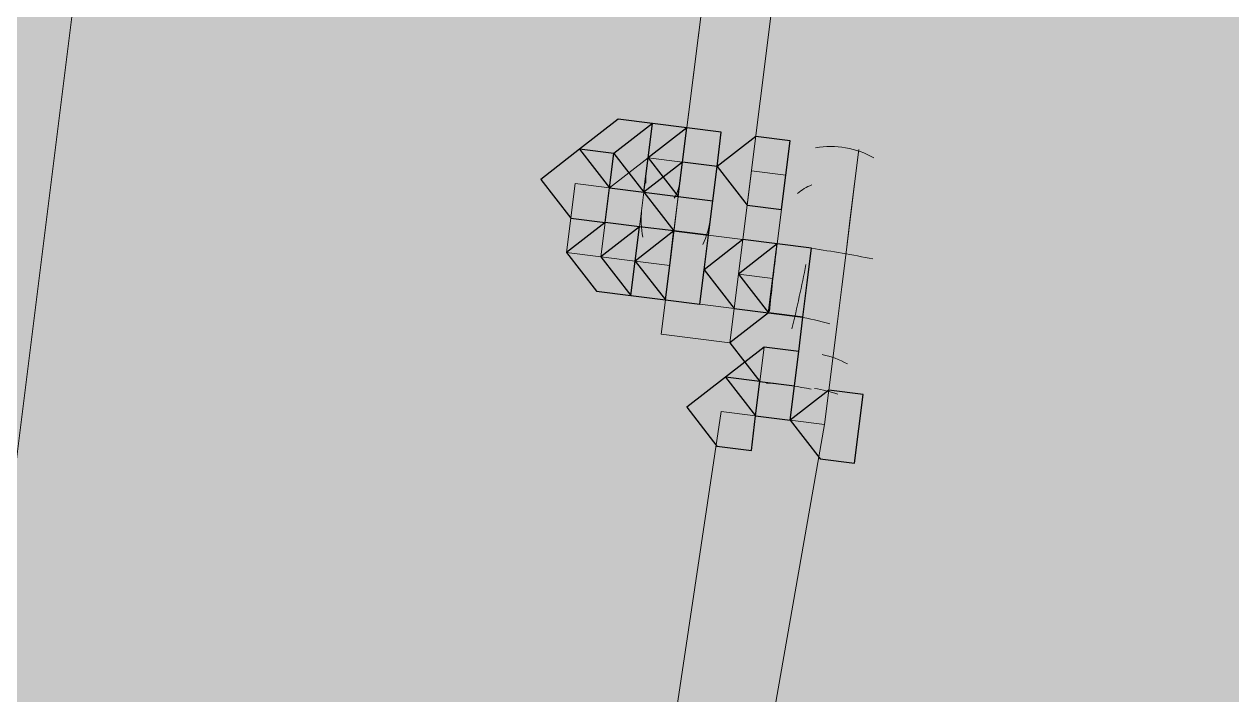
# Model space of a CAD drawing. Header units: metres. Extents: x -4 to 509425, y 7549 to 4732445.
# Drawn here: x 475993.894 to 475994.1888, y 4719721.8962 to 4719722.06 of the extents above; entities that cross this region are included whole.
import ezdxf

# ---------------------------------------------------------------- set-up
doc = ezdxf.new("R2010")
doc.units = ezdxf.units.M
doc.header["$LTSCALE"] = 0.01
doc.header["$MEASUREMENT"] = 0
doc.layers.get('0').update_dxf_attribs({"lineweight": 0})
doc.layers.add('_SUBESTACIÓN', color=1, linetype='Continuous')
doc.layers.add('SUBESTACION LA VID', color=253, linetype='Continuous')

# ---------------------------------------------------------------- blocks, each defined once
blk = doc.blocks.new('A$Cfff6051d')
at = {"layer": 'SUBESTACION LA VID', "transparency": 33554687}
h = blk.add_hatch(color=256, dxfattribs=at)
h.dxf.hatch_style = 2
h.paths.add_polyline_path([(475994.0463355061, 4719722.027345083), (475994.0473886082, 4719722.035745076), (475994.038988615, 4719722.036798178), (475994.02953552, 4719722.029451287), (475994.0368821429, 4719722.019996055), (475994.0452821361, 4719722.018942953)])
h = blk.add_hatch(color=256, dxfattribs=at)
h.dxf.hatch_style = 2
h.paths.add_polyline_path([(475994.0547354993, 4719722.026291981), (475994.0557886014, 4719722.034691975), (475994.0473886082, 4719722.035745076), (475994.037935513, 4719722.028398185), (475994.0452821361, 4719722.018942953), (475994.0536821292, 4719722.017889852)])
h = blk.add_hatch(color=256, dxfattribs=at)
h.dxf.hatch_style = 2
h.paths.add_polyline_path([(475994.0631354923, 4719722.025238879), (475994.0641885946, 4719722.033638872), (475994.0557886014, 4719722.034691975), (475994.0463355061, 4719722.027345083), (475994.0536821292, 4719722.017889852), (475994.0620821222, 4719722.016836749)])
h = blk.add_hatch(color=256, dxfattribs=at)
h.dxf.hatch_style = 2
h.paths.add_polyline_path([(475994.0631354923, 4719722.025238879), (475994.0641885946, 4719722.033638872), (475994.0557886014, 4719722.034691975), (475994.0463355061, 4719722.027345083), (475994.0536821292, 4719722.017889852), (475994.0620821222, 4719722.016836749)])
h = blk.add_hatch(color=256, dxfattribs=at)
h.dxf.hatch_style = 2
h.paths.add_polyline_path([(475994.0631354923, 4719722.025238879), (475994.0641885946, 4719722.033638872), (475994.0557886014, 4719722.034691975), (475994.0463355061, 4719722.027345083), (475994.0536821292, 4719722.017889852), (475994.0620821222, 4719722.016836749)])
h = blk.add_hatch(color=256, dxfattribs=at)
h.dxf.hatch_style = 2
h.paths.add_polyline_path([(475994.0799397513, 4719722.023132139), (475994.0809928534, 4719722.031532132), (475994.0725928602, 4719722.032585234), (475994.0631354923, 4719722.025238879), (475994.0704863881, 4719722.015783112), (475994.0788863812, 4719722.014730009)])
h = blk.add_hatch(color=256, dxfattribs=at)
h.dxf.hatch_style = 2
h.paths.add_polyline_path([(475994.0368821429, 4719722.019996055), (475994.037935513, 4719722.028398185), (475994.02953552, 4719722.029451287), (475994.0200821568, 4719722.02210226), (475994.0274290479, 4719722.012649165), (475994.035829041, 4719722.011596063)])
h = blk.add_hatch(color=256, dxfattribs=at)
h.dxf.hatch_style = 2
h.paths.add_polyline_path([(475994.0620821222, 4719722.016836749), (475994.0631354923, 4719722.025238879), (475994.0547354993, 4719722.026291981), (475994.0452821361, 4719722.018942953), (475994.0526290272, 4719722.009489859), (475994.0610290203, 4719722.008436757)])
h = blk.add_hatch(color=256, dxfattribs=at)
h.dxf.hatch_style = 2
h.paths.add_polyline_path([(475994.0620821222, 4719722.016836749), (475994.0631354923, 4719722.025238879), (475994.0547354993, 4719722.026291981), (475994.0452821361, 4719722.018942953), (475994.0526290272, 4719722.009489859), (475994.0610290203, 4719722.008436757)])
h = blk.add_hatch(color=256, dxfattribs=at)
h.dxf.hatch_style = 2
h.paths.add_polyline_path([(475994.0620821222, 4719722.016836749), (475994.0631354923, 4719722.025238879), (475994.0547354993, 4719722.026291981), (475994.0452821361, 4719722.018942953), (475994.0526290272, 4719722.009489859), (475994.0610290203, 4719722.008436757)])
h = blk.add_hatch(color=256, dxfattribs=at)
h.dxf.hatch_style = 2
h.paths.add_polyline_path([(475994.0431759321, 4719722.002142968), (475994.044229034, 4719722.010542961), (475994.035829041, 4719722.011596063), (475994.0263759458, 4719722.004249172), (475994.0337228366, 4719721.994796077), (475994.0421228298, 4719721.993742974)])
h = blk.add_hatch(color=256, dxfattribs=at)
h.dxf.hatch_style = 2
h.paths.add_polyline_path([(475994.0431759321, 4719722.002142968), (475994.044229034, 4719722.010542961), (475994.035829041, 4719722.011596063), (475994.0263759458, 4719722.004249172), (475994.0337228366, 4719721.994796077), (475994.0421228298, 4719721.993742974)])
h = blk.add_hatch(color=256, dxfattribs=at)
h.dxf.hatch_style = 2
h.paths.add_polyline_path([(475994.0515759253, 4719722.001089866), (475994.0526290272, 4719722.009489859), (475994.044229034, 4719722.010542961), (475994.034775939, 4719722.00319607), (475994.0421228298, 4719721.993742974), (475994.050522823, 4719721.992689873)])
h = blk.add_hatch(color=256, dxfattribs=at)
h.dxf.hatch_style = 2
h.paths.add_polyline_path([(475994.0599759183, 4719722.000036764), (475994.0610290203, 4719722.008436757), (475994.0526290272, 4719722.009489859), (475994.0431759321, 4719722.002142968), (475994.050522823, 4719721.992689873), (475994.0589228162, 4719721.991636771)])
h = blk.add_hatch(color=256, dxfattribs=at)
h.dxf.hatch_style = 2
h.paths.add_polyline_path([(475994.0599759183, 4719722.000036764), (475994.0610290203, 4719722.008436757), (475994.0526290272, 4719722.009489859), (475994.0431759321, 4719722.002142968), (475994.050522823, 4719721.992689873), (475994.0589228162, 4719721.991636771)])
h = blk.add_hatch(color=256, dxfattribs=at)
h.dxf.hatch_style = 2
h.paths.add_polyline_path([(475994.0599759183, 4719722.000036764), (475994.0610290203, 4719722.008436757), (475994.0526290272, 4719722.009489859), (475994.0431759321, 4719722.002142968), (475994.050522823, 4719721.992689873), (475994.0589228162, 4719721.991636771)])
h = blk.add_hatch(color=256, dxfattribs=at)
h.dxf.hatch_style = 2
h.paths.add_polyline_path([(475994.0599759183, 4719722.000036764), (475994.0610290203, 4719722.008436757), (475994.0526290272, 4719722.009489859), (475994.0431759321, 4719722.002142968), (475994.050522823, 4719721.992689873), (475994.0589228162, 4719721.991636771)])
h = blk.add_hatch(color=256, dxfattribs=at)
h.dxf.hatch_style = 2
h.paths.add_polyline_path([(475994.0767801773, 4719721.997930024), (475994.0778332792, 4719722.006330017), (475994.069433286, 4719722.007383119), (475994.0599759183, 4719722.000036764), (475994.0673270818, 4719721.990583133), (475994.075727075, 4719721.989530031)])
h = blk.add_hatch(color=256, dxfattribs=at)
h.dxf.hatch_style = 2
h.paths.add_polyline_path([(475994.0851801703, 4719721.996876922), (475994.0862332723, 4719722.005276915), (475994.0778332792, 4719722.006330017), (475994.0683801841, 4719721.998983126), (475994.075727075, 4719721.989530031), (475994.0841270682, 4719721.988476928)])
h = blk.add_hatch(color=256, dxfattribs=at)
h.dxf.hatch_style = 2
h.paths.add_polyline_path([(475994.0830739659, 4719721.980076935), (475994.0841270682, 4719721.988476928), (475994.075727075, 4719721.989530031), (475994.0662739797, 4719721.98218314), (475994.0736208708, 4719721.972730044), (475994.082020864, 4719721.971676942)])
h = blk.add_hatch(color=256, dxfattribs=at)
h.dxf.hatch_style = 2
h.paths.add_polyline_path([(475994.082020864, 4719721.971676942), (475994.0830739659, 4719721.980076935), (475994.0746739729, 4719721.981130037), (475994.0652208776, 4719721.973783147), (475994.0725675008, 4719721.964327915), (475994.0809674939, 4719721.963274812)])
h = blk.add_hatch(color=256, dxfattribs=at)
h.dxf.hatch_style = 2
h.paths.add_polyline_path([(475994.0725675008, 4719721.964327915), (475994.0736208708, 4719721.972730044), (475994.0652208776, 4719721.973783147), (475994.055763242, 4719721.966434655), (475994.0631144055, 4719721.956981024), (475994.0715143987, 4719721.955927921)])
h = blk.add_hatch(color=256, dxfattribs=at)
h.dxf.hatch_style = 2
h.paths.add_polyline_path([(475994.0977674801, 4719721.961168609), (475994.0988208501, 4719721.969570738), (475994.090420857, 4719721.970623841), (475994.0809674939, 4719721.963274812), (475994.0883143848, 4719721.953821718), (475994.096714378, 4719721.952768615)])
h = blk.add_hatch(color=256, dxfattribs=at)
h.dxf.hatch_style = 2
h.paths.add_polyline_path([(475994.0977674801, 4719721.961168609), (475994.0988208501, 4719721.969570738), (475994.090420857, 4719721.970623841), (475994.0809674939, 4719721.963274812), (475994.0883143848, 4719721.953821718), (475994.096714378, 4719721.952768615)])
h = blk.add_hatch(color=256, dxfattribs=at)
h.dxf.hatch_style = 2
h.paths.add_polyline_path([(475994.0977674801, 4719721.961168609), (475994.0988208501, 4719721.969570738), (475994.090420857, 4719721.970623841), (475994.0809674939, 4719721.963274812), (475994.0883143848, 4719721.953821718), (475994.096714378, 4719721.952768615)])
h = blk.add_hatch(color=256, dxfattribs=at)
h.dxf.hatch_style = 2
h.paths.add_polyline_path([(475994.0977674801, 4719721.961168609), (475994.0988208501, 4719721.969570738), (475994.090420857, 4719721.970623841), (475994.0809674939, 4719721.963274812), (475994.0883143848, 4719721.953821718), (475994.096714378, 4719721.952768615)])
at = {"layer": 'SUBESTACION LA VID', "lineweight": 15}
for p, q in [((475994.0547354993, 4719722.026291981), (475994.0652667881, 4719722.110294049)), ((475994.0368821429, 4719722.019996055), (475994.037935513, 4719722.028398185)), ((475994.0799397513, 4719722.023132139), (475994.0715397581, 4719722.024185241)), ((475994.0368821429, 4719722.019996055), (475994.0284821499, 4719722.021049158)), ((475994.0967397374, 4719722.021025935), (475994.0967397374, 4719722.021025935)), ((475994.0274290479, 4719722.012649165), (475994.0263759458, 4719722.004249172)), ((475994.034775939, 4719722.00319607), (475994.035829041, 4719722.011596063)), ((475994.069433286, 4719722.007383119), (475994.0526290272, 4719722.009489859)), ((475994.0263759458, 4719722.004249172), (475994.034775939, 4719722.00319607)), ((475994.0515759253, 4719722.001089866), (475994.0431759321, 4719722.002142968)), ((475994.0683801841, 4719721.998983126), (475994.0767801773, 4719721.997930024)), ((475994.0767801773, 4719721.997930024), (475994.0767801773, 4719721.997930024)), ((475994.0935801634, 4719721.99582382), (475994.0935801634, 4719721.99582382)), ((475994.0746739729, 4719721.981130037), (475994.0736208708, 4719721.972730044)), ((475994.090420857, 4719721.970623841), (475994.091473959, 4719721.979023834)), ((475994.0736208708, 4719721.972730044), (475994.082020864, 4719721.971676942)), ((475994.0736208708, 4719721.972730044), (475994.0736208708, 4719721.972730044)), ((475994.090420857, 4719721.970623841), (475994.090420857, 4719721.970623841)), ((475994.0641675076, 4719721.965381017), (475994.0125844482, 4719721.622022118)), ((475994.0293887072, 4719721.619915378), (475994.0893674869, 4719721.962221711)), ((475994.0725675008, 4719721.964327915), (475994.0809674939, 4719721.963274812)), ((475994.0725675008, 4719721.964327915), (475994.0725675008, 4719721.964327915)), ((475994.0893674869, 4719721.962221711), (475994.0893674869, 4719721.962221711))]:
    blk.add_line(p, q, dxfattribs=at)
for points in [[(475994.0077924771, 4719722.876879719), (475991.0340752775, 4719723.249692866), (475990.7307695487, 4719720.830396576), (475993.7044867483, 4719720.457583429), (475994.0077924771, 4719722.876879719)], [(475994.0820710469, 4719722.108187309), (475994.069433286, 4719722.007383119), (475994.0673270818, 4719721.990583133), (475994.050522823, 4719721.992689873), (475994.0526290272, 4719722.009489859), (475994.0684263624, 4719722.135496166)], [(475994.0799397513, 4719722.023132139), (475994.0809928534, 4719722.031532132), (475994.0799397513, 4719722.023132139), (475994.0788863812, 4719722.014730009), (475994.0778332792, 4719722.006330017), (475994.0767801773, 4719721.997930024), (475994.0778332792, 4719722.006330017), (475994.0788863812, 4719722.014730009), (475994.0799397513, 4719722.023132139)], [(475994.0935801634, 4719721.99582382), (475994.0946332655, 4719722.004223813), (475994.0956863674, 4719722.012623806), (475994.0967397374, 4719722.021025935), (475994.0977928395, 4719722.029425928)], [(475994.035829041, 4719722.011596063), (475994.0368821429, 4719722.019996055), (475994.0463355061, 4719722.027345083), (475994.0547354993, 4719722.026291981), (475994.0536821292, 4719722.017889852)], [(475994.0547354993, 4719722.026291981), (475994.0536821292, 4719722.017889852), (475994.0515759253, 4719722.001089866)], [(475994.0715397581, 4719722.024185241), (475994.069433286, 4719722.007383119), (475994.0683801841, 4719721.998983126)], [(475994.0274290479, 4719722.012649165), (475994.0284821499, 4719722.021049158), (475994.0263759458, 4719722.004249172)], [(475994.0799397513, 4719722.023132139), (475994.0778332792, 4719722.006330017), (475994.0767801773, 4719721.997930024)], [(475994.0967397374, 4719722.021025935), (475994.0946332655, 4719722.004223813), (475994.0935801634, 4719721.99582382)], [(475994.0526290272, 4719722.009489859), (475994.0536821292, 4719722.017889852), (475994.0452821361, 4719722.018942953), (475994.044229034, 4719722.010542961), (475994.035829041, 4719722.011596063)], [(475994.0515759253, 4719722.001089866), (475994.0431759321, 4719722.002142968), (475994.034775939, 4719722.00319607)], [(475994.091473959, 4719721.979023834), (475994.091473959, 4719721.979023834), (475994.0925270611, 4719721.987423827), (475994.0935801634, 4719721.99582382)], [(475994.0673270818, 4719721.990583133), (475994.0662739797, 4719721.98218314), (475994.0494697209, 4719721.98428988), (475994.050522823, 4719721.992689873)], [(475994.0725675008, 4719721.964327915), (475994.0725675008, 4719721.964327915), (475994.0736208708, 4719721.972730044)], [(475994.090420857, 4719721.970623841), (475994.0893674869, 4719721.962221711), (475994.0809674939, 4719721.963274812), (475994.082020864, 4719721.971676942)], [(475994.0893674869, 4719721.962221711), (475994.0809674939, 4719721.963274812), (475994.0725675008, 4719721.964327915), (475994.0641675076, 4719721.965381017)], [(475994.0641675076, 4719721.965381017), (475994.0725675008, 4719721.964327915), (475994.0809674939, 4719721.963274812), (475994.0893674869, 4719721.962221711)]]:
    blk.add_lwpolyline(points, dxfattribs=at)
at = {"layer": 'SUBESTACION LA VID'}
for points in [[(475994.0463355061, 4719722.027345083), (475994.0473886082, 4719722.035745076), (475994.038988615, 4719722.036798178), (475994.02953552, 4719722.029451287), (475994.0368821429, 4719722.019996055), (475994.0452821361, 4719722.018942953)], [(475994.0547354993, 4719722.026291981), (475994.0557886014, 4719722.034691975), (475994.0473886082, 4719722.035745076), (475994.037935513, 4719722.028398185), (475994.0452821361, 4719722.018942953), (475994.0536821292, 4719722.017889852)], [(475994.0631354923, 4719722.025238879), (475994.0641885946, 4719722.033638872), (475994.0557886014, 4719722.034691975), (475994.0463355061, 4719722.027345083), (475994.0536821292, 4719722.017889852), (475994.0620821222, 4719722.016836749)], [(475994.0631354923, 4719722.025238879), (475994.0641885946, 4719722.033638872), (475994.0557886014, 4719722.034691975), (475994.0463355061, 4719722.027345083), (475994.0536821292, 4719722.017889852), (475994.0620821222, 4719722.016836749)], [(475994.0631354923, 4719722.025238879), (475994.0641885946, 4719722.033638872), (475994.0557886014, 4719722.034691975), (475994.0463355061, 4719722.027345083), (475994.0536821292, 4719722.017889852), (475994.0620821222, 4719722.016836749)], [(475994.0799397513, 4719722.023132139), (475994.0809928534, 4719722.031532132), (475994.0725928602, 4719722.032585234), (475994.0631354923, 4719722.025238879), (475994.0704863881, 4719722.015783112), (475994.0788863812, 4719722.014730009)], [(475994.0368821429, 4719722.019996055), (475994.037935513, 4719722.028398185), (475994.02953552, 4719722.029451287), (475994.0200821568, 4719722.02210226), (475994.0274290479, 4719722.012649165), (475994.035829041, 4719722.011596063)], [(475994.0620821222, 4719722.016836749), (475994.0631354923, 4719722.025238879), (475994.0547354993, 4719722.026291981), (475994.0452821361, 4719722.018942953), (475994.0526290272, 4719722.009489859), (475994.0610290203, 4719722.008436757)], [(475994.0620821222, 4719722.016836749), (475994.0631354923, 4719722.025238879), (475994.0547354993, 4719722.026291981), (475994.0452821361, 4719722.018942953), (475994.0526290272, 4719722.009489859), (475994.0610290203, 4719722.008436757)], [(475994.0620821222, 4719722.016836749), (475994.0631354923, 4719722.025238879), (475994.0547354993, 4719722.026291981), (475994.0452821361, 4719722.018942953), (475994.0526290272, 4719722.009489859), (475994.0610290203, 4719722.008436757)], [(475994.0431759321, 4719722.002142968), (475994.044229034, 4719722.010542961), (475994.035829041, 4719722.011596063), (475994.0263759458, 4719722.004249172), (475994.0337228366, 4719721.994796077), (475994.0421228298, 4719721.993742974)], [(475994.0431759321, 4719722.002142968), (475994.044229034, 4719722.010542961), (475994.035829041, 4719722.011596063), (475994.0263759458, 4719722.004249172), (475994.0337228366, 4719721.994796077), (475994.0421228298, 4719721.993742974)], [(475994.0515759253, 4719722.001089866), (475994.0526290272, 4719722.009489859), (475994.044229034, 4719722.010542961), (475994.034775939, 4719722.00319607), (475994.0421228298, 4719721.993742974), (475994.050522823, 4719721.992689873)], [(475994.0599759183, 4719722.000036764), (475994.0610290203, 4719722.008436757), (475994.0526290272, 4719722.009489859), (475994.0431759321, 4719722.002142968), (475994.050522823, 4719721.992689873), (475994.0589228162, 4719721.991636771)], [(475994.0599759183, 4719722.000036764), (475994.0610290203, 4719722.008436757), (475994.0526290272, 4719722.009489859), (475994.0431759321, 4719722.002142968), (475994.050522823, 4719721.992689873), (475994.0589228162, 4719721.991636771)], [(475994.0599759183, 4719722.000036764), (475994.0610290203, 4719722.008436757), (475994.0526290272, 4719722.009489859), (475994.0431759321, 4719722.002142968), (475994.050522823, 4719721.992689873), (475994.0589228162, 4719721.991636771)], [(475994.0599759183, 4719722.000036764), (475994.0610290203, 4719722.008436757), (475994.0526290272, 4719722.009489859), (475994.0431759321, 4719722.002142968), (475994.050522823, 4719721.992689873), (475994.0589228162, 4719721.991636771)], [(475994.0767801773, 4719721.997930024), (475994.0778332792, 4719722.006330017), (475994.069433286, 4719722.007383119), (475994.0599759183, 4719722.000036764), (475994.0673270818, 4719721.990583133), (475994.075727075, 4719721.989530031)], [(475994.0851801703, 4719721.996876922), (475994.0862332723, 4719722.005276915), (475994.0778332792, 4719722.006330017), (475994.0683801841, 4719721.998983126), (475994.075727075, 4719721.989530031), (475994.0841270682, 4719721.988476928)], [(475994.0830739659, 4719721.980076935), (475994.0841270682, 4719721.988476928), (475994.075727075, 4719721.989530031), (475994.0662739797, 4719721.98218314), (475994.0736208708, 4719721.972730044), (475994.082020864, 4719721.971676942)], [(475994.082020864, 4719721.971676942), (475994.0830739659, 4719721.980076935), (475994.0746739729, 4719721.981130037), (475994.0652208776, 4719721.973783147), (475994.0725675008, 4719721.964327915), (475994.0809674939, 4719721.963274812)], [(475994.0725675008, 4719721.964327915), (475994.0736208708, 4719721.972730044), (475994.0652208776, 4719721.973783147), (475994.055763242, 4719721.966434655), (475994.0631144055, 4719721.956981024), (475994.0715143987, 4719721.955927921)], [(475994.0977674801, 4719721.961168609), (475994.0988208501, 4719721.969570738), (475994.090420857, 4719721.970623841), (475994.0809674939, 4719721.963274812), (475994.0883143848, 4719721.953821718), (475994.096714378, 4719721.952768615)], [(475994.0977674801, 4719721.961168609), (475994.0988208501, 4719721.969570738), (475994.090420857, 4719721.970623841), (475994.0809674939, 4719721.963274812), (475994.0883143848, 4719721.953821718), (475994.096714378, 4719721.952768615)], [(475994.0977674801, 4719721.961168609), (475994.0988208501, 4719721.969570738), (475994.090420857, 4719721.970623841), (475994.0809674939, 4719721.963274812), (475994.0883143848, 4719721.953821718), (475994.096714378, 4719721.952768615)], [(475994.0977674801, 4719721.961168609), (475994.0988208501, 4719721.969570738), (475994.090420857, 4719721.970623841), (475994.0809674939, 4719721.963274812), (475994.0883143848, 4719721.953821718), (475994.096714378, 4719721.952768615)]]:
    blk.add_lwpolyline(points, close=True, dxfattribs=at)
at = {"layer": 'SUBESTACION LA VID', "lineweight": 0}
for points in [[(475994.0463355061, 4719722.027345083), (475994.0473886082, 4719722.035745076), (475994.038988615, 4719722.036798178), (475994.02953552, 4719722.029451287), (475994.0368821429, 4719722.019996055), (475994.0452821361, 4719722.018942953)], [(475994.0547354993, 4719722.026291981), (475994.0557886014, 4719722.034691975), (475994.0473886082, 4719722.035745076), (475994.037935513, 4719722.028398185), (475994.0452821361, 4719722.018942953), (475994.0536821292, 4719722.017889852)], [(475994.0631354923, 4719722.025238879), (475994.0641885946, 4719722.033638872), (475994.0557886014, 4719722.034691975), (475994.0463355061, 4719722.027345083), (475994.0536821292, 4719722.017889852), (475994.0620821222, 4719722.016836749)], [(475994.0631354923, 4719722.025238879), (475994.0641885946, 4719722.033638872), (475994.0557886014, 4719722.034691975), (475994.0463355061, 4719722.027345083), (475994.0536821292, 4719722.017889852), (475994.0620821222, 4719722.016836749)], [(475994.0631354923, 4719722.025238879), (475994.0641885946, 4719722.033638872), (475994.0557886014, 4719722.034691975), (475994.0463355061, 4719722.027345083), (475994.0536821292, 4719722.017889852), (475994.0620821222, 4719722.016836749)], [(475994.0799397513, 4719722.023132139), (475994.0809928534, 4719722.031532132), (475994.0725928602, 4719722.032585234), (475994.0631354923, 4719722.025238879), (475994.0704863881, 4719722.015783112), (475994.0788863812, 4719722.014730009)], [(475994.0368821429, 4719722.019996055), (475994.037935513, 4719722.028398185), (475994.02953552, 4719722.029451287), (475994.0200821568, 4719722.02210226), (475994.0274290479, 4719722.012649165), (475994.035829041, 4719722.011596063)], [(475994.0620821222, 4719722.016836749), (475994.0631354923, 4719722.025238879), (475994.0547354993, 4719722.026291981), (475994.0452821361, 4719722.018942953), (475994.0526290272, 4719722.009489859), (475994.0610290203, 4719722.008436757)], [(475994.0620821222, 4719722.016836749), (475994.0631354923, 4719722.025238879), (475994.0547354993, 4719722.026291981), (475994.0452821361, 4719722.018942953), (475994.0526290272, 4719722.009489859), (475994.0610290203, 4719722.008436757)], [(475994.0620821222, 4719722.016836749), (475994.0631354923, 4719722.025238879), (475994.0547354993, 4719722.026291981), (475994.0452821361, 4719722.018942953), (475994.0526290272, 4719722.009489859), (475994.0610290203, 4719722.008436757)], [(475994.0431759321, 4719722.002142968), (475994.044229034, 4719722.010542961), (475994.035829041, 4719722.011596063), (475994.0263759458, 4719722.004249172), (475994.0337228366, 4719721.994796077), (475994.0421228298, 4719721.993742974)], [(475994.0431759321, 4719722.002142968), (475994.044229034, 4719722.010542961), (475994.035829041, 4719722.011596063), (475994.0263759458, 4719722.004249172), (475994.0337228366, 4719721.994796077), (475994.0421228298, 4719721.993742974)], [(475994.0515759253, 4719722.001089866), (475994.0526290272, 4719722.009489859), (475994.044229034, 4719722.010542961), (475994.034775939, 4719722.00319607), (475994.0421228298, 4719721.993742974), (475994.050522823, 4719721.992689873)], [(475994.0599759183, 4719722.000036764), (475994.0610290203, 4719722.008436757), (475994.0526290272, 4719722.009489859), (475994.0431759321, 4719722.002142968), (475994.050522823, 4719721.992689873), (475994.0589228162, 4719721.991636771)], [(475994.0599759183, 4719722.000036764), (475994.0610290203, 4719722.008436757), (475994.0526290272, 4719722.009489859), (475994.0431759321, 4719722.002142968), (475994.050522823, 4719721.992689873), (475994.0589228162, 4719721.991636771)], [(475994.0599759183, 4719722.000036764), (475994.0610290203, 4719722.008436757), (475994.0526290272, 4719722.009489859), (475994.0431759321, 4719722.002142968), (475994.050522823, 4719721.992689873), (475994.0589228162, 4719721.991636771)], [(475994.0599759183, 4719722.000036764), (475994.0610290203, 4719722.008436757), (475994.0526290272, 4719722.009489859), (475994.0431759321, 4719722.002142968), (475994.050522823, 4719721.992689873), (475994.0589228162, 4719721.991636771)], [(475994.0767801773, 4719721.997930024), (475994.0778332792, 4719722.006330017), (475994.069433286, 4719722.007383119), (475994.0599759183, 4719722.000036764), (475994.0673270818, 4719721.990583133), (475994.075727075, 4719721.989530031)], [(475994.0851801703, 4719721.996876922), (475994.0862332723, 4719722.005276915), (475994.0778332792, 4719722.006330017), (475994.0683801841, 4719721.998983126), (475994.075727075, 4719721.989530031), (475994.0841270682, 4719721.988476928)], [(475994.0830739659, 4719721.980076935), (475994.0841270682, 4719721.988476928), (475994.075727075, 4719721.989530031), (475994.0662739797, 4719721.98218314), (475994.0736208708, 4719721.972730044), (475994.082020864, 4719721.971676942)], [(475994.082020864, 4719721.971676942), (475994.0830739659, 4719721.980076935), (475994.0746739729, 4719721.981130037), (475994.0652208776, 4719721.973783147), (475994.0725675008, 4719721.964327915), (475994.0809674939, 4719721.963274812)], [(475994.0725675008, 4719721.964327915), (475994.0736208708, 4719721.972730044), (475994.0652208776, 4719721.973783147), (475994.055763242, 4719721.966434655), (475994.0631144055, 4719721.956981024), (475994.0715143987, 4719721.955927921)], [(475994.0977674801, 4719721.961168609), (475994.0988208501, 4719721.969570738), (475994.090420857, 4719721.970623841), (475994.0809674939, 4719721.963274812), (475994.0883143848, 4719721.953821718), (475994.096714378, 4719721.952768615)], [(475994.0977674801, 4719721.961168609), (475994.0988208501, 4719721.969570738), (475994.090420857, 4719721.970623841), (475994.0809674939, 4719721.963274812), (475994.0883143848, 4719721.953821718), (475994.096714378, 4719721.952768615)], [(475994.0977674801, 4719721.961168609), (475994.0988208501, 4719721.969570738), (475994.090420857, 4719721.970623841), (475994.0809674939, 4719721.963274812), (475994.0883143848, 4719721.953821718), (475994.096714378, 4719721.952768615)], [(475994.0977674801, 4719721.961168609), (475994.0988208501, 4719721.969570738), (475994.090420857, 4719721.970623841), (475994.0809674939, 4719721.963274812), (475994.0883143848, 4719721.953821718), (475994.096714378, 4719721.952768615)]]:
    blk.add_lwpolyline(points, close=True, dxfattribs=at)
at = {"layer": 'SUBESTACION LA VID', "lineweight": 15}
for points in [[(475994.0945469664, 4719722.029808993), (475994.0921169483, 4719722.030226476), (475994.0896333646, 4719722.030216699), (475994.0872091783, 4719722.029780683)], [(475994.1014530876, 4719722.027328775), (475994.0993149831, 4719722.028551582), (475994.0969767164, 4719722.029389372), (475994.0945469664, 4719722.029808993)], [(475994.0457928852, 4719722.023016907), (475994.0456123183, 4719722.021438165), (475994.0457244328, 4719722.019840086), (475994.0461351339, 4719722.018304391)], [(475994.0526936228, 4719722.017482157), (475994.0534749861, 4719722.018868404), (475994.0539781303, 4719722.020389347), (475994.054188606, 4719722.021964341)], [(475994.0862591957, 4719722.020749343), (475994.0849982618, 4719722.020245608), (475994.0838205746, 4719722.019540486), (475994.0827776863, 4719722.018664402)], [(475994.0447354979, 4719722.014582733), (475994.0444775285, 4719722.012386596), (475994.0445680526, 4719722.010166295), (475994.0449945455, 4719722.00799501)], [(475994.0596579482, 4719722.006154498), (475994.0606072427, 4719722.008153301), (475994.0612436015, 4719722.010286812), (475994.0615314794, 4719722.012479202)], [(475994.0775646345, 4719722.004152576), (475994.0769425443, 4719721.999398215), (475994.0764059067, 4719721.994633141), (475994.0759595303, 4719721.98986109)], [(475994.1011778679, 4719722.002667726), (475994.0962134771, 4719722.00367418), (475994.0912177883, 4719722.004534835), (475994.0862033513, 4719722.005245948)], [(475994.0814306795, 4719721.9856274), (475994.0826866477, 4719721.990833916), (475994.0838328664, 4719721.996065041), (475994.0848607909, 4719722.001321845)], [(475994.0906753695, 4719721.986811883), (475994.085739164, 4719721.988216234), (475994.0806668355, 4719721.989088668), (475994.0755392966, 4719721.989416868)], [(475994.0949561211, 4719721.977029294), (475994.0930457545, 4719721.978095524), (475994.0909801204, 4719721.978857907), (475994.0888387916, 4719721.979293445)], [(475994.0783787073, 4719721.972118368), (475994.0773252548, 4719721.972300347), (475994.0762503884, 4719721.972346136), (475994.0751845526, 4719721.97225626)], [(475994.0861037915, 4719721.970874302), (475994.0830622894, 4719721.971468264), (475994.0800020519, 4719721.971947399), (475994.0769273516, 4719721.972311173)], [(475994.0926113803, 4719721.969611451), (475994.0907804478, 4719721.970272804), (475994.0888880283, 4719721.970755253), (475994.0869586865, 4719721.971047041)]]:
    blk.add_open_spline(points, degree=3, dxfattribs=at)

msp = doc.modelspace()

# ---------------------------------------------------------------- hatches: boundary and pattern name
at = {"layer": '_SUBESTACIÓN', "transparency": 33554559}
h = msp.add_hatch(color=1, dxfattribs=at)
h.dxf.hatch_style = 1
h.paths.add_polyline_path([(475968.6398839951, 4719805.825034142), (476089.9386224747, 4719790.615035534), (476078.1686244011, 4719696.740015984), (475956.8686432838, 4719711.95017004)])

# ---------------------------------------------------------------- block references
at = {"linetype": 'Continuous'}
msp.add_blockref('A$Cfff6051d', (-5.532056093215942e-07, -7.506459951400757e-07), dxfattribs=at)

doc.saveas('drawing.dxf')
